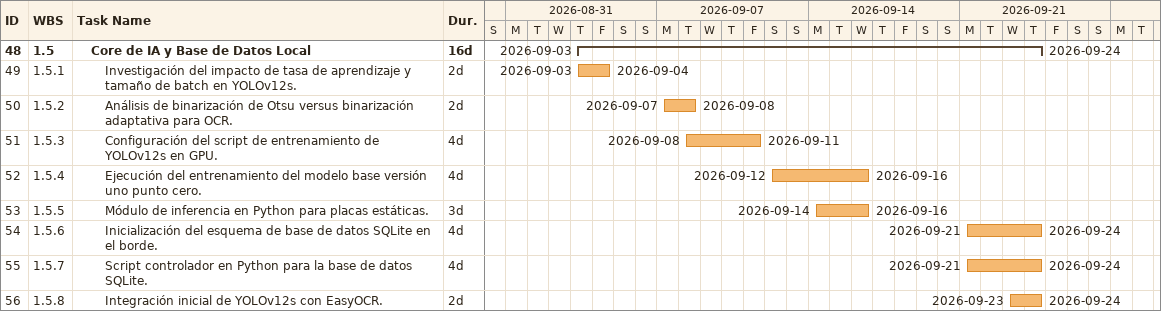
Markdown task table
| ID | WBS | Task | Duration | Start | Finish |
|---|---|---|---|---|---|
| 48 | 1.5 | **Core de IA y Base de Datos Local** | 16d | 2026-09-03 | 2026-09-24 |
| 49 | 1.5.1 | Investigación del impacto de tasa de aprendizaje y tamaño de batch en YOLOv12s. | 2d | 2026-09-03 | 2026-09-04 |
| 50 | 1.5.2 | Análisis de binarización de Otsu versus binarización adaptativa para OCR. | 2d | 2026-09-07 | 2026-09-08 |
| 51 | 1.5.3 | Configuración del script de entrenamiento de YOLOv12s en GPU. | 4d | 2026-09-08 | 2026-09-11 |
| 52 | 1.5.4 | Ejecución del entrenamiento del modelo base versión uno punto cero. | 4d | 2026-09-12 | 2026-09-16 |
| 53 | 1.5.5 | Módulo de inferencia en Python para placas estáticas. | 3d | 2026-09-14 | 2026-09-16 |
| 54 | 1.5.6 | Inicialización del esquema de base de datos SQLite en el borde. | 4d | 2026-09-21 | 2026-09-24 |
| 55 | 1.5.7 | Script controlador en Python para la base de datos SQLite. | 4d | 2026-09-21 | 2026-09-24 |
| 56 | 1.5.8 | Integración inicial de YOLOv12s con EasyOCR. | 2d | 2026-09-23 | 2026-09-24 |
